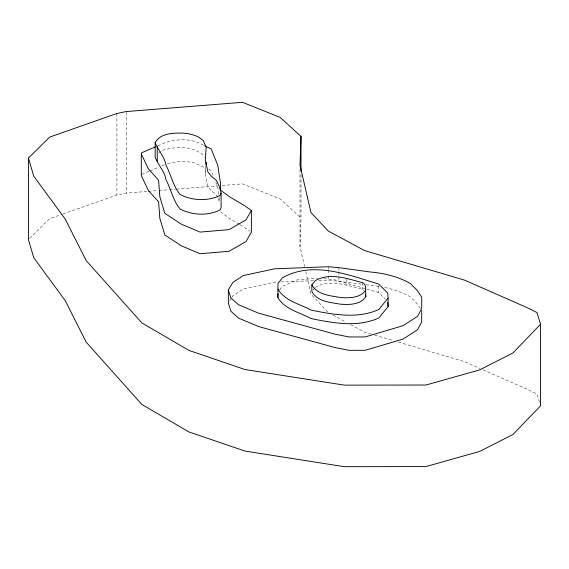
<?xml version="1.0" encoding="UTF-8"?>
<svg xmlns="http://www.w3.org/2000/svg" width="569" height="569" viewBox="0 0 569 569"><rect width="100%" height="100%" fill="white"/><g stroke="black" fill="none" stroke-linecap="round" stroke-linejoin="round"><path stroke-width="0.43" stroke-dasharray="2.85 2.13" d="M304.593 266.577L300.005 246.754L301.015 217.97L301.015 174.534M217.6 197.407L216.476 195.082L211.284 190.715L207.934 186.589L205.317 174.541L205.729 168.346M229.691 301.022L231.491 298.064M231.939 297.324L232.835 295.837L243.226 288.995L274.578 282.174L277.231 282.075M279.571 289.934L282.245 286.392L296.911 279.934L317.687 278.227M312.957 290.147L314.621 288.134M29.695 238.418L49.617 218.66L62.078 214.285M158.794 152.954L160.942 151.39M315.169 287.466C329.771 278.739 347.446 285.482 362.439 289.308L363.989 290.325M157.819 145.835C172.023 138.772 190.025 136.837 203.937 145.586M141.852 174.356L149.042 171.269M149.839 170.928L158.623 167.151M161.816 165.778L165.01 164.405M62.903 213.994L116.901 195.039L126.24 193.097L147.378 191.419M162.371 150.344C175.686 146.368 192.72 145.436 203.531 155.622L204.186 157.257M167.457 163.573L180.202 161.347L192.727 162.165L205.537 167.969M148.26 191.348L157.954 190.579M158.836 190.508L168.524 189.74M169.406 189.669L175.572 189.178M176.454 189.114L217.856 185.821M222.259 185.473L242.515 183.865L280.261 198.994L301.015 217.97M280.773 281.94L313.505 280.695M318.818 280.489L328.548 280.119L362.439 284.294M323.832 278.675L334.387 279.72L365.846 288.817M365.924 284.77L370.284 285.375A71.879 41.501 0 0 1 378.819 286.399M366.692 289.059L378.598 292.502L385.298 299.138M371.265 334.095L364.48 332.09L349.857 324.209M374.658 335.098L393.321 340.618M398.407 342.118L464.567 361.678L479.859 368.399M483.081 369.814L526.531 388.926L536.994 394.097L539.789 403.307M208.738 169.42L211.142 170.508L213.105 175.38M332.922 315.084L346.009 322.132M239.414 224.3L229.769 218.588L220.68 211.917L220.63 210.267M240.161 224.741L250.033 231.213M327.708 311.954L310.973 294.152L305.788 271.747M420.271 308.434L416.878 303.377L410.043 296.669A71.879 41.501 0 0 0 382.994 287.132M217.977 198.183L219.776 202.877M215.729 181.867L217.692 186.739L219.264 196.881M219.399 197.728L219.79 200.267M378.598 285.716L378.598 292.502M362.439 282.622L362.439 289.308M346.834 279.201L346.834 285.048M338.904 267.665L338.904 271.015M338.904 271.847L338.904 281.043M328.548 266.747L328.548 269.251M328.548 270.09L328.548 275.104M328.548 275.937L328.548 280.119M300.005 169.64L300.005 246.754M205.317 165.97L205.317 174.541M126.24 112.434L126.24 193.097M116.901 113.487L116.901 195.039"/><path stroke-width="0.85" d="M421.721 310.603L421.714 321.905L417.582 329.686L402.973 339.103L365.042 350.333L349.025 350.326L334.857 347.51L258.625 326.563L238.532 318.121L230.893 311.293L228.347 303.241L228.347 289.87L232.835 282.466L243.226 275.616L274.578 268.796L328.548 266.747L338.904 267.665L370.284 271.996A71.879 41.501 0 0 1 410.036 283.291L416.878 290.005L421.721 297.224L421.714 308.533L417.582 316.307L402.973 325.731L365.042 336.962L349.025 336.955L334.857 334.138L258.625 313.192L238.532 304.742L230.893 297.914L228.347 289.87M277.935 297.63L277.964 283.575L282.245 277.907C312.637 260.566 348.178 274.813 378.598 284.016L387.738 293.063L388.079 298.092L388.079 306.577L378.826 318C357.261 327.644 333.327 323.057 311.079 318.59C299.856 312.452 284.706 309.372 277.935 297.63L277.957 293.654M301.015 136.425L300.005 165.209L310.973 212.6L328.306 231.042L364.48 250.545L464.567 280.126L526.531 307.381L536.994 312.545L540.55 324.273L540.55 405.818L512.875 434.552L479.624 451.445L425.925 466.58L344.366 466.687L245.054 451.089L188.865 431.935L141.809 404.424L86.232 342.204L65.236 300.624L33.742 257.714L28.45 239.656L28.45 158.104L49.617 137.115L116.901 113.487L126.24 111.552L242.515 102.313L280.261 117.449L301.015 136.425L301.015 170.992M205.964 164.811L206.134 162.158M221.099 193.033L220.032 195.402C207.749 201.497 192.286 200.729 180.089 194.498C173.012 185.892 171.041 174.775 165.984 165.159C164.676 156.852 158.189 150.429 155.131 142.606C160.422 133.032 173.367 133.039 182.998 133.096C190.416 133.715 198.261 135.379 203.531 141.048L206.134 147.584L205.317 159.967L207.934 172.016L211.284 176.141L216.476 180.508L219.101 185.935L221.099 193.033L221.099 207.607L220.032 209.975C207.749 216.071 192.286 215.302 180.089 209.072C173.012 200.466 171.041 189.349 165.984 179.733C164.676 171.425 158.189 165.003 155.131 157.179L155.131 142.606M204.733 145.948L211.142 148.85L217.692 165.074L220.445 182.834L220.68 190.252L229.769 196.924L244.613 205.715L251.391 210.509L251.391 232.173L245.957 241.59L229.065 251.278L200.06 253.753L181.333 245.815L164.854 235.004L159.832 218.382L158.63 201.895L148.36 190.473L141.304 175.537L141.304 153.872L141.852 152.698L155.429 146.866M251.391 210.509L245.957 219.933L229.065 229.62L200.06 232.095L181.333 224.158L164.854 213.347L159.832 196.725L158.63 180.238L148.36 168.815L141.304 153.872M365.839 289.898C360.782 298.135 348.719 298.27 340.013 297.438C329.992 295.624 317.296 294.906 311.848 284.806L315.169 280.773C329.771 272.053 347.446 278.796 362.439 282.622L363.989 283.639L365.326 285.567L365.839 296.584C360.782 304.828 348.719 304.956 340.013 304.123C329.992 302.31 317.296 301.591 311.848 291.492L311.848 284.806M388.079 298.092L378.826 309.515C357.261 319.159 333.327 314.572 311.079 310.105C299.856 303.967 284.706 300.887 277.935 289.144M540.55 324.273L512.875 353.008L479.624 369.9L425.925 385.028L344.366 385.135L245.054 369.544L188.865 350.383L141.809 322.872L86.232 260.652L65.236 219.072L33.742 176.17L28.45 158.104M365.632 294.849L365.839 296.584M387.795 302.388L388.079 306.577M157.236 146.61L157.236 161.183"/></g></svg>
